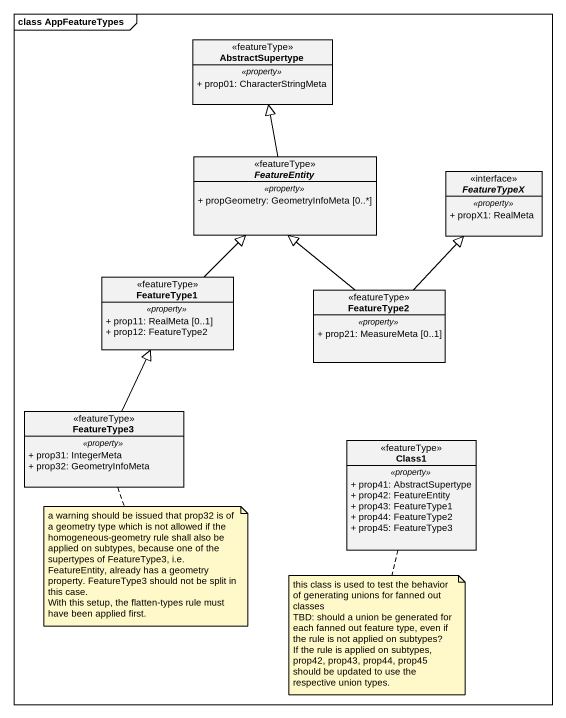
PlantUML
@startuml
mainframe class AppFeatureTypes
hide circle
hide empty members
skinparam classAttributeIconSize 0
class AbstractSupertype <<featureType>> {
  .. <<property>> ..
  + prop01: CharacterStringMeta
}
abstract class FeatureEntity <<featureType>> {
  .. <<property>> ..
  + propGeometry: GeometryInfoMeta [0..*]
}
abstract class FeatureTypeX <<interface>> {
  .. <<property>> ..
  + propX1: RealMeta
}
class FeatureType1 <<featureType>> {
  .. <<property>> ..
  + prop11: RealMeta [0..1]
  + prop12: FeatureType2
}
class FeatureType2 <<featureType>> {
  .. <<property>> ..
  + prop21: MeasureMeta [0..1]
}
class FeatureType3 <<featureType>> {
  .. <<property>> ..
  + prop31: IntegerMeta
  + prop32: GeometryInfoMeta
}
class Class1 <<featureType>> {
  .. <<property>> ..
  + prop41: AbstractSupertype
  + prop42: FeatureEntity
  + prop43: FeatureType1
  + prop44: FeatureType2
  + prop45: FeatureType3
}
FeatureEntity -up-|> AbstractSupertype
FeatureType1 -up-|> FeatureEntity
FeatureType2 -up-|> FeatureEntity
FeatureType2 -up-|> FeatureTypeX
FeatureType3 -up-|> FeatureType1
note bottom of FeatureType3
  a warning should be issued that prop32 is of a geometry type which is not allowed if the homogeneous-geometry rule shall also be applied on subtypes, because one of the supertypes of FeatureType3, i.e. FeatureEntity, already has a geometry property. FeatureType3 should not be split in this case.
  With this setup, the flatten-types rule must have been applied first.
end note
note bottom of Class1
  this class is used to test the behavior of generating unions for fanned out classes
  TBD: should a union be generated for each fanned out feature type, even if the rule is not applied on subtypes?
  If the rule is applied on subtypes, prop42, prop43, prop44, prop45 should be updated to use the respective union types.
end note
@enduml
